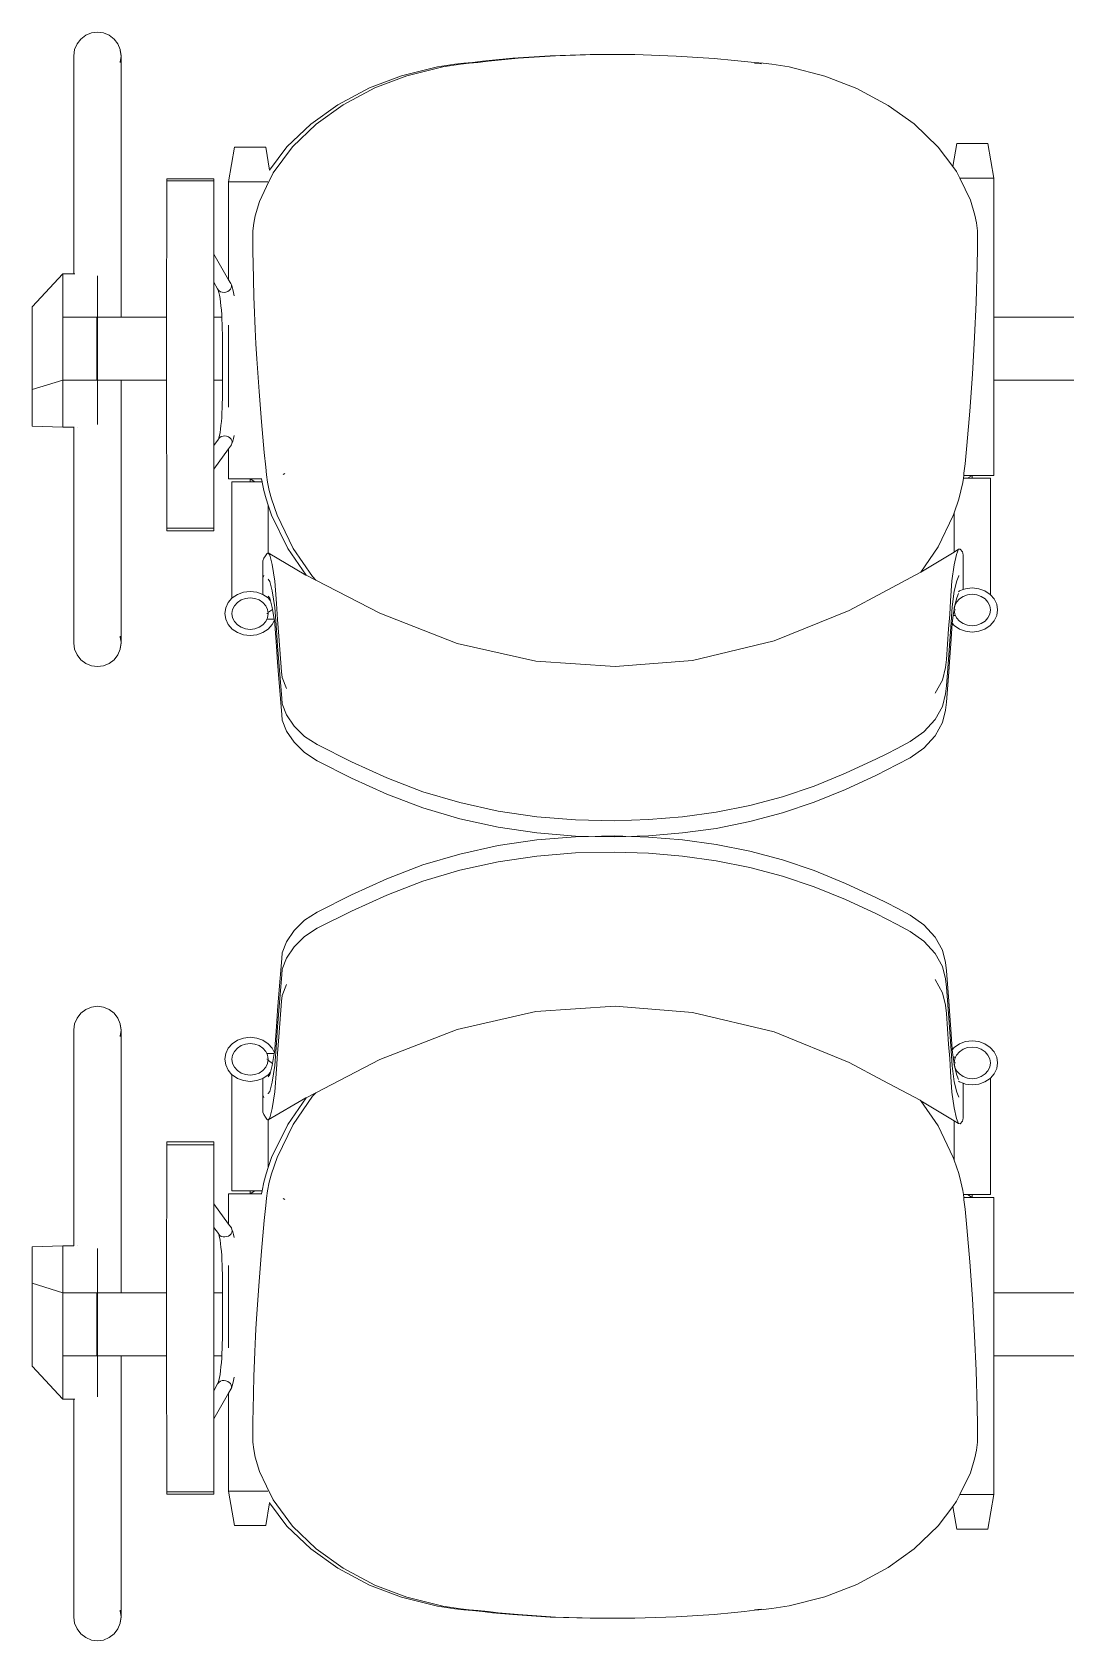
# Model space of a CAD drawing. Header units: millimetres. Extents: x -280308 to 6402717, y -14 to 2073074.
# Drawn here: x 34222 to 34878, y 747725 to 748747 of the extents above; entities that cross this region are included whole.
import ezdxf

# ---------------------------------------------------------------- set-up
doc = ezdxf.new("R2010")
doc.units = ezdxf.units.MM
doc.layers.get('0').update_dxf_attribs({"lineweight": 0})
doc.layers.add('A-Furn', color=250, linetype='Continuous', lineweight=0)
doc.layers.add('A-FURN-EQPM', color=177, linetype='Continuous', lineweight=0)

# ---------------------------------------------------------------- blocks, each defined once
blk = doc.blocks.new('A$C0fa81d55')
at = {"color": 0, "linetype": 'ByBlock', "lineweight": -2}
for p, q in [((37.6, 510.5), (41.5, 511)), ((41.5, 511), (45.4, 510.5)), ((27, 499.9), (28.5, 503.5)), ((28.5, 503.5), (30.9, 506.6)), ((30.9, 506.6), (34, 509)), ((34, 509), (37.6, 510.5)), ((45.4, 510.5), (49, 509)), ((49, 509), (52.1, 506.6)), ((52.1, 506.6), (54.5, 503.5)), ((54.5, 503.5), (56, 499.9)), ((26.5, 496), (27, 499.9)), ((26.5, 496), (26.5, 357.5)), ((56, 499.9), (56.5, 496)), ((56, 499.4), (56.5, 495.8)), ((56.5, 495.5), (56, 491.6)), ((56.5, 495.5), (56, 492.2)), ((56.5, 495.8), (56.5, 496)), ((56.5, 495.7), (56.5, 495.8)), ((56.5, 495.7), (56.5, 495.5)), ((56.5, 495.5), (56.5, 330)), ((257.4, 489), (268.5, 490.7)), ((260.9, 489), (272, 490.7)), ((268.5, 490.7), (274.1, 491.3)), ((272, 490.7), (277.5, 491.3)), ((274.1, 491.3), (279.7, 491.7)), ((277.5, 491.3), (283.1, 491.7)), ((279.7, 491.7), (286, 492.5)), ((283.1, 491.7), (289.5, 492.5)), ((286, 492.5), (292.4, 493.2)), ((289.5, 492.5), (295.9, 493.2)), ((292.4, 493.2), (305.2, 494.4)), ((295.9, 493.2), (308.7, 494.4)), ((328.9, 495.9), (305.2, 494.4)), ((332.3, 495.9), (308.7, 494.4)), ((354.4, 496.7), (328.9, 495.9)), ((357.8, 496.7), (332.3, 495.9)), ((357.8, 496.7), (354.4, 496.7)), ((379.4, 496.7), (357.8, 496.7)), ((379.4, 496.7), (379.4, 496.7)), ((382.8, 496.7), (379.4, 496.7)), ((409, 495.8), (382.8, 496.7)), ((409, 495.8), (433.1, 494.3)), ((433.1, 494.3), (446, 493)), ((446, 493), (452.4, 492.3)), ((452.4, 492.3), (458.8, 491.6)), ((458.8, 491.6), (464.3, 491.2)), ((458.8, 491.3), (460.8, 491.2)), ((460.8, 491.2), (463.1, 490.9)), ((464.3, 491.2), (469.8, 490.6)), ((469.8, 490.6), (480.7, 488.9)), ((234.5, 483.3), (214.2, 475.6)), ((237.9, 483.3), (217.6, 475.6)), ((234.5, 483.3), (257.4, 489)), ((237.9, 483.3), (260.9, 489)), ((503.3, 483), (480.7, 488.9)), ((523.7, 475.2), (503.3, 483)), ((214.2, 475.6), (194.2, 464.9)), ((217.6, 475.6), (197.6, 464.9)), ((543.6, 464.5), (523.7, 475.2)), ((194.2, 464.9), (177, 452.6)), ((197.6, 464.9), (180.4, 452.6)), ((560, 452.7), (543.6, 464.5)), ((177, 452.6), (161.8, 438.2)), ((180.4, 452.6), (165.3, 438.2)), ((575.3, 438), (560, 452.7)), ((584.6, 425.7), (587.1, 440.2)), ((587.1, 440.2), (606.9, 440.2)), ((610.7, 418.2), (606.9, 440.2)), ((124.7, 415.9), (128.5, 437.9)), ((148.3, 437.9), (128.5, 437.9)), ((150.8, 423.4), (148.3, 437.9)), ((161.8, 438.2), (150.8, 423.4)), ((165.3, 438.2), (153, 421.6)), ((584.6, 425.7), (575.3, 438)), ((153, 421.6), (148.8, 412.9)), ((150.8, 423.4), (150.8, 423.3)), ((587, 422.4), (584.6, 425.7)), ((587, 422.4), (589.1, 418.2)), ((85.5, 417.9), (85.5, 417.9)), ((85.5, 417.7), (85.5, 417.9)), ((115.4, 417.9), (85.5, 417.9)), ((85.5, 417.7), (85.5, 417.6)), ((85.5, 417.6), (85.5, 417.4)), ((85.5, 416.7), (85.5, 417.4)), ((85.5, 416.7), (85.5, 416.5)), ((85.5, 404.6), (85.5, 416.5)), ((115.4, 416.5), (85.5, 416.5)), ((115.4, 417.9), (115.4, 417.9)), ((115.4, 417.9), (115.4, 417.8)), ((115.4, 417.8), (115.4, 417.7)), ((115.4, 417.7), (115.4, 417.6)), ((115.4, 417.6), (115.4, 417.4)), ((115.4, 417.4), (115.4, 417.2)), ((115.4, 417.2), (115.4, 417)), ((115.4, 417), (115.4, 416.7)), ((115.4, 416.7), (115.4, 416.5)), ((115.4, 416.5), (115.4, 416.2)), ((115.4, 416.2), (115.4, 415.1)), ((115.4, 415.1), (115.4, 404.6)), ((124.7, 353.7), (124.7, 415.9)), ((149.6, 415.9), (124.7, 415.9)), ((148.8, 412.9), (144.3, 403.5)), ((589.1, 418.2), (595.9, 404.3)), ((589.1, 418.2), (610.7, 418.2)), ((610.7, 330), (610.7, 418.2)), ((85.4, 330), (85.5, 404.6)), ((115.4, 403.3), (115.3, 385.1)), ((115.4, 404.6), (115.4, 403.3)), ((141.7, 394.4), (144.3, 403.5)), ((595.9, 404.3), (598.7, 394.8)), ((140.1, 384.8), (140.8, 389.6)), ((140.8, 389.6), (141.7, 394.4)), ((598.7, 394.8), (599.7, 389.9)), ((599.7, 389.9), (600.4, 384.9)), ((115.3, 385.1), (115.4, 384)), ((115.4, 384), (115.3, 370.2)), ((140.1, 379.7), (140.1, 384.8)), ((140.2, 374.6), (140.1, 379.7)), ((600.4, 379.3), (600.3, 373.8)), ((600.4, 384.9), (600.4, 379.3)), ((115.3, 370.2), (115.3, 370.1)), ((115.3, 370.1), (124.7, 353.7)), ((115.3, 370.1), (115.3, 365.2)), ((140.2, 371.1), (140.2, 374.6)), ((140.3, 364.4), (140.2, 371.1)), ((600.3, 373.8), (600.2, 362.7)), ((19.5, 357.5), (0, 336.6)), ((26.5, 357.5), (19.5, 357.5)), ((19.5, 330), (19.5, 357.5)), ((27.2, 357.5), (26.5, 357.5)), ((115.3, 364.4), (115.3, 365.2)), ((115.3, 364.4), (115.3, 352.3)), ((140.8, 343.2), (140.3, 364.4)), ((599.4, 339.4), (600.2, 362.7)), ((41.5, 330), (41.5, 356.2)), ((115.3, 352.3), (115.3, 352.2)), ((115.3, 352.2), (115.3, 345)), ((115.3, 352.2), (117.8, 347.9)), ((117.8, 347.9), (118.1, 347.1)), ((117.8, 347.9), (118.1, 347.4)), ((118.1, 347.4), (118.7, 346.7)), ((124.7, 353.7), (126.1, 351.3)), ((125.1, 346.9), (125.9, 347.7)), ((125.9, 347.7), (126.4, 348.6)), ((126.5, 350.5), (126.1, 351.3)), ((126.4, 348.6), (126.6, 349.5)), ((126.6, 349.5), (126.5, 350.5)), ((126.5, 350.5), (127, 349.2)), ((127, 349.2), (127.4, 347.6)), ((127.4, 347.6), (127.8, 345.7)), ((115.3, 344.6), (115.3, 345)), ((115.3, 344.6), (115.3, 330)), ((118.1, 347.1), (118.5, 345.7)), ((118.5, 345.7), (118.9, 343.9)), ((118.7, 346.7), (119.6, 346.1)), ((118.9, 343.9), (119.3, 341.9)), ((119.3, 341.9), (119.6, 339.6)), ((119.6, 346.1), (120.7, 345.8)), ((119.6, 339.6), (119.9, 337.1)), ((119.9, 337.1), (120.2, 334.4)), ((120.7, 345.8), (121.9, 345.7)), ((121.9, 345.7), (123.1, 345.9)), ((123.1, 345.9), (124.2, 346.3)), ((124.2, 346.3), (125.1, 346.9)), ((127.8, 345.7), (128.2, 343.6)), ((141.2, 332.8), (140.8, 343.2)), ((598.5, 317.3), (599.4, 339.4)), ((0, 336.6), (0, 284)), ((19.5, 290), (19.5, 330)), ((41, 330), (19.5, 330)), ((41, 290), (41, 330)), ((41.5, 330), (41, 330)), ((41.5, 290), (41.5, 330)), ((56.5, 330), (41.5, 330)), ((85.4, 330), (56.5, 330)), ((85.4, 290), (85.4, 330)), ((120.5, 330), (115.3, 330)), ((115.3, 330), (115.3, 324.7)), ((120.2, 334.4), (120.4, 331.6)), ((120.4, 331.6), (120.5, 330)), ((120.5, 330), (120.5, 328.6)), ((120.7, 325.5), (120.5, 328.6)), ((141.4, 327.6), (141.2, 332.8)), ((141.6, 322.4), (141.4, 327.6)), ((676.3, 330), (610.7, 330)), ((610.7, 290), (610.7, 330)), ((115.3, 324.5), (115.3, 324.7)), ((115.3, 324.5), (115.3, 304.5)), ((120.7, 325.5), (120.7, 322.5)), ((120.7, 322.5), (120.8, 319.2)), ((120.8, 319.2), (120.8, 290)), ((124.7, 272.8), (124.7, 325)), ((141.8, 317.7), (141.6, 322.4)), ((142.1, 313), (141.8, 317.7)), ((597.2, 293.8), (598.5, 317.3)), ((142.6, 303.5), (142.1, 313)), ((115.3, 304.5), (115.3, 304.4)), ((115.3, 290), (115.3, 304.4)), ((144.1, 282.8), (142.6, 303.5)), ((19.5, 290), (0, 284)), ((41, 290), (19.5, 290)), ((19.5, 260.2), (19.5, 290)), ((41.5, 290), (41, 290)), ((56.5, 290), (41.5, 290)), ((41.5, 261.9), (41.5, 290)), ((85.4, 290), (56.5, 290)), ((56.5, 123.6), (56.5, 290)), ((85.5, 196), (85.4, 290)), ((120.8, 290), (115.3, 290)), ((115.3, 290), (115.3, 284.4)), ((120.8, 290), (120.8, 278.3)), ((595.5, 270.3), (597.2, 293.8)), ((676.3, 290), (610.7, 290)), ((610.7, 229.5), (610.7, 290)), ((0, 284), (0, 260.8)), ((115.3, 284.4), (115.3, 284)), ((115.3, 284), (115.3, 264.5)), ((120.8, 278.3), (120.7, 275.1)), ((144.1, 282.8), (145.6, 263.6)), ((120.4, 266.4), (120.2, 263.7)), ((120.5, 269.3), (120.4, 266.4)), ((120.7, 272.2), (120.5, 269.3)), ((120.7, 275.1), (120.7, 272.2)), ((595.5, 270.3), (593.6, 248.6)), ((19.5, 260.2), (0, 260.8)), ((26.5, 260.2), (19.5, 260.2)), ((26.5, 260.2), (26.5, 260.3)), ((26.5, 260.2), (26.5, 123)), ((28.5, 260.2), (28.5, 260.2)), ((115.3, 264.5), (115.3, 263.8)), ((115.3, 248.5), (115.3, 263.8)), ((119.3, 256.7), (118.9, 254.8)), ((119.6, 258.8), (119.3, 256.7)), ((119.9, 261.2), (119.6, 258.8)), ((120.2, 263.7), (119.9, 261.2)), ((145.6, 263.6), (147.3, 244.1)), ((118.3, 252.5), (115.3, 248.5)), ((115.3, 248.4), (115.3, 248.5)), ((115.3, 248.4), (115.3, 244.8)), ((124.7, 246.4), (115.4, 233.5)), ((118.5, 253.3), (118.3, 252.5)), ((118.5, 252.9), (118.3, 252.5)), ((118.9, 254.8), (118.5, 253.3)), ((118.5, 252.9), (119.2, 253.6)), ((119.2, 253.6), (120.1, 254.2)), ((120.1, 254.2), (121.2, 254.5)), ((121.2, 254.5), (122.3, 254.6)), ((122.3, 254.6), (123.5, 254.4)), ((123.5, 254.4), (124.6, 254)), ((124.6, 254), (125.6, 253.4)), ((126.5, 248.9), (124.7, 246.4)), ((124.7, 227.3), (124.7, 246.4)), ((125.6, 253.4), (126.4, 252.6)), ((126.4, 252.6), (126.9, 251.7)), ((126.9, 249.8), (126.5, 248.9)), ((126.9, 251.7), (127.1, 250.8)), ((127.4, 251.3), (126.9, 249.8)), ((127.1, 250.8), (126.9, 249.8)), ((127.8, 253), (127.4, 251.3)), ((128.2, 254.9), (127.8, 253)), ((593.6, 248.6), (592.4, 236.9)), ((115.3, 244.8), (115.3, 243.8)), ((115.4, 233.5), (115.3, 243.8)), ((148.3, 234.7), (147.3, 244.1)), ((592.4, 236.9), (591.7, 231)), ((115.4, 225.4), (115.3, 233.5)), ((115.3, 233.5), (115.4, 233.5)), ((115.4, 225.4), (115.3, 224.1)), ((124.7, 227.3), (145.7, 227.3)), ((126.9, 151.6), (126.9, 225.4)), ((146, 225.4), (126.9, 225.4)), ((138.4, 225.4), (138.4, 227.3)), ((141.4, 225.4), (138.4, 227.3)), ((145.8, 227.3), (145.7, 227.3)), ((146, 225.4), (145.7, 227.3)), ((146, 225.3), (146, 225.4)), ((147.2, 219.9), (146, 225.3)), ((148.9, 230), (148.3, 234.7)), ((149.4, 225.3), (148.9, 230)), ((150.6, 219.9), (149.4, 225.3)), ((159.3, 230.2), (160.4, 230.8)), ((591.1, 225.1), (589.8, 219.7)), ((591.4, 227.7), (591.1, 225.1)), ((591.6, 229.5), (591.4, 227.7)), ((591.4, 227.7), (608.5, 227.7)), ((591.7, 231), (591.6, 229.5)), ((591.6, 229.5), (610.7, 229.5)), ((594, 227.7), (597, 229.5)), ((597, 227.7), (597, 229.5)), ((608.5, 153.8), (608.5, 227.7)), ((115.3, 224.1), (115.4, 206.4)), ((148.6, 214.6), (147.2, 219.9)), ((149.9, 210.6), (148.6, 214.6)), ((152, 214.6), (150.6, 219.9)), ((155.5, 204.2), (152, 214.6)), ((589.8, 219.7), (588.4, 214.4)), ((115.4, 206.4), (115.4, 204.9)), ((115.4, 204.9), (115.4, 197.5)), ((152.1, 204.2), (149.9, 210.6)), ((149.9, 210.6), (149.9, 180.3)), ((585.5, 205.8), (584.9, 204.1)), ((588.4, 214.4), (585.5, 205.8)), ((585.5, 205.8), (585.5, 180.9)), ((85.5, 196), (85.5, 195.5)), ((115.4, 196), (85.5, 196)), ((85.5, 195.5), (85.5, 195)), ((85.5, 194.6), (85.5, 195)), ((85.5, 194.6), (85.5, 194.4)), ((85.5, 194.6), (85.5, 194.6)), ((85.5, 194.4), (85.5, 194.3)), ((115.4, 194.3), (85.5, 194.3)), ((115.4, 197.5), (115.4, 196.7)), ((115.4, 196.1), (115.4, 196.7)), ((115.4, 196), (115.4, 196.1)), ((115.4, 196), (115.4, 195.5)), ((115.4, 195.5), (115.4, 195.5)), ((115.4, 195.5), (115.4, 195)), ((115.4, 195), (115.4, 195)), ((115.4, 195), (115.4, 194.6)), ((115.4, 194.6), (115.4, 194.4)), ((115.4, 194.6), (115.4, 194.6)), ((115.4, 194.4), (115.4, 194.3)), ((162.4, 183.2), (152.1, 204.2)), ((165.8, 183.2), (155.5, 204.2)), ((575.3, 184.1), (584.9, 204.1)), ((564.3, 168.1), (575.3, 184.1)), ((147.2, 176.9), (146.5, 175.3)), ((146.5, 164.5), (146.5, 175.3)), ((148.2, 178.5), (147.2, 176.9)), ((149.1, 179.8), (148.2, 178.5)), ((149.8, 180.4), (149.1, 179.8)), ((150.9, 178.9), (149.8, 180.4)), ((149.9, 180.3), (149.8, 180.4)), ((173.9, 166.2), (149.9, 180.3)), ((152.5, 173), (150.9, 178.9)), ((162.4, 183.2), (174, 166.2)), ((165.8, 183.2), (178, 165.3)), ((585.5, 180.9), (564.3, 168.1)), ((587, 179.3), (585.4, 172.7)), ((588.3, 182.6), (585.5, 180.9)), ((588.3, 182.6), (587, 179.3)), ((589.3, 182.7), (588.3, 182.6)), ((590.8, 181), (589.3, 182.7)), ((591, 180.2), (590.8, 181)), ((591.2, 178.9), (591, 180.2)), ((591.2, 162.2), (591.2, 178.9)), ((147.2, 166), (146.5, 164.5)), ((146.5, 158.6), (146.5, 164.5)), ((146.5, 164.5), (146.5, 164.3)), ((146.5, 153.9), (146.5, 164.3)), ((149.9, 163.6), (149.9, 163.7)), ((150.9, 162.2), (149.9, 163.6)), ((154.1, 162.4), (152.5, 173)), ((173.9, 166.2), (174, 166.2)), ((174, 166.2), (180.2, 163)), ((178, 165.3), (180.2, 163)), ((540.3, 155.2), (563.9, 167.8)), ((564.3, 168.1), (563.9, 167.8)), ((585.4, 172.7), (584.1, 162.7)), ((588.4, 165.8), (587.1, 162.6)), ((588.4, 165.9), (588.4, 165.8)), ((127, 151.7), (130.4, 153.9)), ((130.4, 153.9), (134.3, 155.3)), ((134.3, 155.3), (138.4, 155.8)), ((138.4, 155.8), (142.6, 155.3)), ((142.6, 155.3), (146.5, 153.9)), ((146.5, 153.9), (146.5, 153.9)), ((146.5, 153.9), (149.8, 151.7)), ((152.5, 156.3), (150.9, 162.2)), ((154.2, 145.7), (152.5, 156.3)), ((155.2, 148.1), (154.1, 162.4)), ((180.2, 163), (220.8, 142)), ((518.8, 143.8), (540.3, 155.2)), ((584.1, 162.7), (583.2, 149.8)), ((585.5, 156), (584.2, 146)), ((587.1, 162.6), (585.5, 156)), ((588.2, 154.6), (587.1, 151.9)), ((588.9, 156.2), (588.2, 155.7)), ((591.2, 157), (588.9, 156.2)), ((591.2, 160.8), (591.2, 162.2)), ((591.2, 160.8), (591.2, 162.2)), ((591.2, 157), (591.2, 160.8)), ((592.8, 157.6), (591.2, 157)), ((594, 153.7), (591.2, 152.7)), ((597, 158.1), (592.8, 157.6)), ((597, 154.1), (594, 153.7)), ((601.1, 157.6), (597, 158.1)), ((600, 153.7), (597, 154.1)), ((602.7, 152.7), (600, 153.7)), ((605, 156.2), (601.1, 157.6)), ((608.4, 154), (605, 156.2)), ((608.5, 153.8), (608.4, 154)), ((610.9, 151.1), (608.5, 153.8)), ((122.3, 141.8), (122.9, 145.4)), ((122.9, 145.4), (124.5, 148.8)), ((124.5, 148.8), (126.9, 151.6)), ((126.9, 151.6), (127, 151.7)), ((126.9, 141.8), (127.3, 144.4)), ((127.3, 144.4), (128.5, 146.8)), ((128.5, 146.8), (130.3, 148.9)), ((130.3, 148.9), (132.7, 150.5)), ((132.7, 150.5), (135.4, 151.4)), ((135.4, 151.4), (138.4, 151.8)), ((138.4, 151.8), (141.4, 151.4)), ((141.4, 151.4), (144.2, 150.5)), ((144.2, 150.5), (146.5, 148.9)), ((146.5, 148.9), (148.4, 146.8)), ((148.4, 146.8), (149.5, 144.4)), ((149.5, 144.4), (149.9, 141.8)), ((149.8, 151.7), (151.4, 149.9)), ((150.9, 151.5), (149.9, 152.9)), ((150.1, 142.6), (152.7, 144.5)), ((151.4, 149.9), (150.9, 151.5)), ((152.5, 145.7), (151.4, 149.9)), ((152.7, 144.5), (152.5, 145.7)), ((153.7, 138.2), (152.7, 144.5)), ((155.2, 131.4), (154.2, 145.7)), ((155.8, 138.1), (155.2, 148.1)), ((471.1, 124.4), (518.8, 143.8)), ((583.2, 149.8), (582.7, 141.2)), ((584.2, 146), (583.3, 133.2)), ((585.4, 144.6), (584.8, 140.5)), ((585.5, 145.4), (585.4, 144.6)), ((587.1, 151.9), (585.5, 145.4)), ((585.9, 146.7), (585.5, 144.1)), ((585.5, 144.1), (585.9, 141.5)), ((585.5, 144.1), (586.4, 144.1)), ((587, 149.1), (585.9, 146.7)), ((588.9, 151.1), (587, 149.1)), ((591.2, 152.7), (588.9, 151.1)), ((605.1, 151.1), (602.7, 152.7)), ((606.9, 149.1), (605.1, 151.1)), ((608.1, 146.7), (606.9, 149.1)), ((608.5, 144.1), (608.1, 146.7)), ((608.1, 141.5), (608.5, 144.1)), ((612.5, 147.7), (610.9, 151.1)), ((613.1, 144.1), (612.5, 147.7)), ((612.5, 140.5), (613.1, 144.1)), ((122.9, 138.2), (122.3, 141.8)), ((124.5, 134.8), (122.9, 138.2)), ((127, 131.9), (124.5, 134.8)), ((127.3, 139.2), (126.9, 141.8)), ((128.5, 136.8), (127.3, 139.2)), ((130.3, 134.7), (128.5, 136.8)), ((132.7, 133.1), (130.3, 134.7)), ((135.4, 132.1), (132.7, 133.1)), ((144.2, 133.1), (141.4, 132.1)), ((146.5, 134.7), (144.2, 133.1)), ((148.4, 136.8), (146.5, 134.7)), ((149, 138.2), (148.4, 136.8)), ((149.9, 141.8), (149, 141.8)), ((149.5, 139.2), (149, 138.2)), ((153.7, 138.2), (149, 138.2)), ((149.9, 141.8), (149.5, 139.2)), ((152.4, 134.8), (149.8, 131.9)), ((153.8, 137.7), (152.4, 134.8)), ((153.8, 137.7), (153.7, 138.2)), ((154.2, 135.1), (153.8, 137.7)), ((155.2, 120.9), (154.2, 135.1)), ((156.6, 127.5), (155.8, 138.1)), ((220.8, 142), (269.9, 122.8)), ((582.7, 141.2), (582, 132.1)), ((583.3, 133.2), (582.8, 124.6)), ((584.2, 135.4), (583.3, 122.6)), ((584.8, 140.5), (584.2, 135.7)), ((584.2, 135.7), (585.6, 134.2)), ((584.2, 135.7), (584.2, 135.4)), ((584.8, 140.5), (586.4, 140.5)), ((585.6, 134.2), (588.9, 131.9)), ((585.9, 141.5), (586.4, 140.5)), ((586.4, 140.5), (587, 139.1)), ((587, 139.1), (588.9, 137)), ((588.9, 137), (591.2, 135.4)), ((591.2, 135.4), (594, 134.4)), ((594, 134.4), (597, 134.1)), ((597, 134.1), (600, 134.4)), ((600, 134.4), (602.7, 135.4)), ((602.7, 135.4), (605.1, 137)), ((605, 131.9), (608.4, 134.2)), ((605.1, 137), (606.9, 139.1)), ((606.9, 139.1), (608.1, 141.5)), ((608.4, 134.2), (610.9, 137.1)), ((610.9, 137.1), (612.5, 140.5)), ((26.5, 123), (27, 119.2)), ((56.5, 123.6), (56, 127.4)), ((56.5, 123.6), (56, 126.9)), ((56, 119.7), (56.5, 123.3)), ((56, 119.2), (56.5, 123)), ((56.5, 123.6), (56.5, 123.4)), ((56.5, 123.3), (56.5, 123.4)), ((56.5, 123), (56.5, 123.3)), ((130.4, 129.7), (127, 131.9)), ((134.3, 128.3), (130.4, 129.7)), ((138.4, 127.8), (134.3, 128.3)), ((138.4, 131.8), (135.4, 132.1)), ((141.4, 132.1), (138.4, 131.8)), ((142.6, 128.3), (138.4, 127.8)), ((146.5, 129.7), (142.6, 128.3)), ((149.8, 131.9), (146.5, 129.7)), ((155.9, 121.4), (155.2, 131.4)), ((156.6, 127.5), (158.4, 104.8)), ((269.9, 122.8), (319.9, 111.5)), ((419.4, 112), (471.1, 124.4)), ((580.6, 112.7), (582, 132.1)), ((582.8, 124.6), (582.1, 115.4)), ((583.3, 122.6), (582.8, 114.1)), ((588.9, 131.9), (592.8, 130.6)), ((592.8, 130.6), (597, 130.1)), ((597, 130.1), (601.1, 130.6)), ((601.1, 130.6), (605, 131.9)), ((27, 119.2), (28.5, 115.6)), ((28.5, 115.6), (30.9, 112.4)), ((30.9, 112.4), (34, 110.1)), ((49, 110.1), (52.1, 112.4)), ((52.1, 112.4), (54.5, 115.6)), ((54.5, 115.6), (56, 119.2)), ((155.9, 110.9), (155.2, 120.9)), ((156.7, 110.8), (155.9, 121.4)), ((580.6, 112.7), (579.9, 107.5)), ((580.7, 96), (582.1, 115.4)), ((582.8, 114.1), (582.1, 104.9)), ((34, 110.1), (37.6, 108.6)), ((37.6, 108.6), (41.5, 108.1)), ((41.5, 108.1), (45.4, 108.6)), ((45.4, 108.6), (49, 110.1)), ((156.7, 100.3), (155.9, 110.9)), ((156.7, 110.8), (158.5, 88.1)), ((158.7, 101.2), (158.4, 104.8)), ((319.9, 111.5), (370.3, 108.1)), ((370.3, 108.1), (419.4, 112)), ((579.9, 107.5), (578.1, 99.6)), ((580.7, 85.6), (582.1, 104.9)), ((156.7, 100.3), (158.5, 77.7)), ((161.5, 94.3), (158.7, 101.2)), ((578.1, 99.6), (573.4, 91.2)), ((580.7, 96), (580, 90.8)), ((158.7, 84.5), (158.5, 88.1)), ((161.5, 77.6), (158.7, 84.5)), ((578.2, 82.9), (573.5, 74.6)), ((580, 90.8), (578.2, 82.9)), ((580.7, 85.6), (580, 80.4)), ((158.7, 74.2), (158.5, 77.7)), ((161.5, 67.2), (158.7, 74.2)), ((166.4, 70.4), (161.5, 77.6)), ((573.5, 74.6), (566.3, 66.7)), ((578.2, 72.6), (573.5, 64.2)), ((580, 80.4), (578.2, 72.6)), ((166.4, 60.1), (161.5, 67.2)), ((173, 63.8), (166.4, 70.4)), ((181, 58.6), (173, 63.8)), ((566.3, 66.7), (557.6, 60.6)), ((573.5, 64.2), (566.3, 56.4)), ((173, 53.5), (166.4, 60.1)), ((181, 48.3), (173, 53.5)), ((202.9, 47.7), (181, 58.6)), ((542.7, 52.8), (536.1, 49.5)), ((549.3, 56.2), (542.7, 52.8)), ((557.6, 60.6), (549.3, 56.2)), ((566.3, 56.4), (557.6, 50.3)), ((202.9, 37.4), (181, 48.3)), ((225.3, 37.5), (202.9, 47.7)), ((536.1, 49.5), (516.5, 40.4)), ((542.7, 42.5), (536.1, 39.2)), ((549.3, 45.9), (542.7, 42.5)), ((557.6, 50.3), (549.3, 45.9)), ((225.3, 27.2), (202.9, 37.4)), ((248.2, 28.7), (225.3, 37.5)), ((496.7, 32.3), (476.5, 25.5)), ((516.5, 40.4), (496.7, 32.3)), ((536.1, 39.2), (516.5, 30.1)), ((248.2, 18.4), (225.3, 27.2)), ((271.6, 21.8), (248.2, 28.7)), ((296, 16.4), (271.6, 21.8)), ((476.5, 25.5), (455.8, 20)), ((496.7, 22), (476.5, 15.2)), ((516.5, 30.1), (496.7, 22)), ((271.6, 11.5), (248.2, 18.4)), ((296, 6.1), (271.6, 11.5)), ((320.4, 12.8), (296, 16.4)), ((345, 10.8), (320.4, 12.8)), ((369.8, 10.3), (345, 10.8)), ((391.5, 11), (369.8, 10.3)), ((413, 12.8), (391.5, 11)), ((434.4, 15.7), (413, 12.8)), ((455.8, 20), (434.4, 15.7)), ((476.5, 15.2), (455.8, 9.7)), ((320.4, 2.5), (296, 6.1)), ((345, 0.5), (320.4, 2.5)), ((369.8, 0), (345, 0.5)), ((391.5, 0.7), (369.8, 0)), ((413, 2.5), (391.5, 0.7)), ((434.4, 5.4), (413, 2.5)), ((455.8, 9.7), (434.4, 5.4))]:
    blk.add_line(p, q, dxfattribs=at)
blk = doc.blocks.new('A$Ce288bb9c')
at = {"layer": 'A-Furn', "color": 0, "linetype": 'ByBlock', "lineweight": -2, "ltscale": 0.25}
blk.add_blockref('A$C0fa81d55', (37632.2, -8663), dxfattribs=at)
at = {"layer": 'A-Furn', "color": 0, "linetype": 'ByBlock', "lineweight": -2, "ltscale": 0.25, "xscale": -1, "rotation": 180}
blk.add_blockref('A$C0fa81d55', (37632.2, -8662.4), dxfattribs=at)

msp = doc.modelspace()

# ---------------------------------------------------------------- block references
at = {"layer": 'A-FURN-EQPM', "ltscale": 0.25}
msp.add_blockref('A$Ce288bb9c', (-3410.6, 756898.7), dxfattribs=at)

doc.saveas('drawing.dxf')
